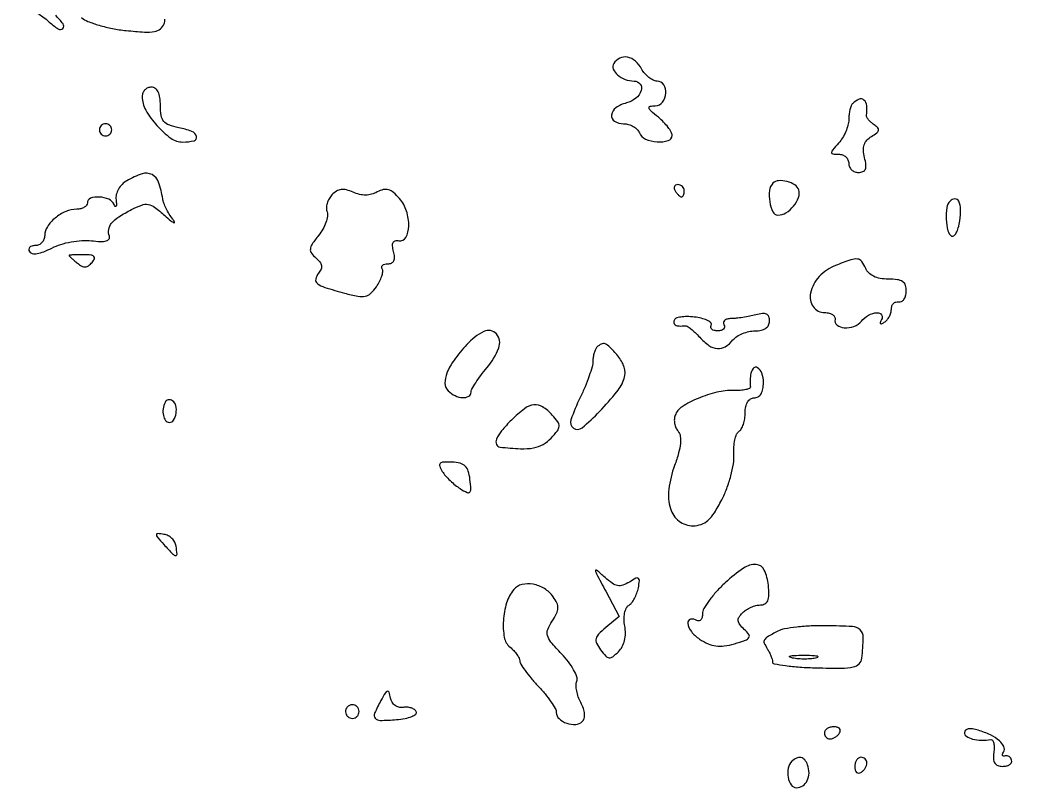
# Model space of a CAD drawing. Extents: x 0 to 5034, y 0 to 2560.
# Drawn here: x 3973 to 4139.4, y 117 to 243 of the extents above; entities that cross this region are included whole.
import ezdxf

# ---------------------------------------------------------------- set-up
doc = ezdxf.new("R2010")
doc.units = 0

msp = doc.modelspace()

# ---------------------------------------------------------------- linework, layer by layer
for points in [[(4411.924438, 347.515492, -0.000831), (4333.80723, 348.200801, -0.000043), (4256.765145, 349.011289, -0.136582), (4254.930349, 349.543046, 0.13817), (4254.241156, 349.740461, 0.000086), (4233.7201, 349.826621, 0.001061), (4210.843183, 349.870192, 0.000647), (4183.823964, 349.829362, -0.000341), (4156.335983, 349.771016, -0.000488), (4131.954539, 349.759695, -0.000262), (4111.314604, 349.781065, -0.00751), (4106, 349.869183, 0.002937), (4101.774224, 349.977913, 0.000588), (4094.240625, 350.118608, 0.000622), (4085.472697, 350.261124, 0.00058), (4076.5, 350.385387, -0.002069), (4067.124318, 350.543154, -0.001715), (4057.14375, 350.786667, -0.001731), (4047.996802, 351.072926, -0.004665), (4041.5, 351.35947, 0.010517), (4032.464362, 351.652091, 0.000459), (4000.8875, 351.981265, 0.000779), (3963.43663, 352.278954, 0.000556)], [(4023.819997, 245.709938, 0.000622), (4058.364662, 245.423675, -0.000798)], [(4098.213369, 245.006548, -0.000597), (4114.071193, 244.752393, -0.01851)], [(3972.929296, 245.38167, -0.11613), (3977.75, 242.700723, 0.039146), (3979.214987, 241.562539, 0.362362), (3979.955372, 241.646583, 0.362576), (3980.005097, 242.38979, 0.039154), (3978.8, 243.8, -0.329378)], [(3983.06807, 243.438397, 0.08922), (3984.095317, 242.797801, 0.023761), (3985.926376, 242.16629, 0.023311), (3988.111952, 241.636102, 0.022136), (3990.37536, 241.300708, 0.01076), (3993.393633, 241.0547, 0.058703), (3995.026735, 241.148648, 0.122814), (3995.993059, 241.579184, 0.136042), (3996.59983, 242.399556, 0.099079), (3996.733481, 243.183347, 0.061707)]]:
    msp.add_lwpolyline(points, format="xyb")
for points in [[(4070.430902, 235.888197, 0.236291), (4070.349295, 234.978864, 0.121282), (4071.026984, 234.021428, 0.091215), (4072.281149, 233.284007, 0.08454), (4073.75, 233.015313, -0.228874), (4074.762066, 232.51105, -0.253305), (4074.937414, 231.440678, -0.14204), (4074.03924, 230.17184, -0.107084), (4072.5, 229.410644, 0.092873), (4070.789164, 228.623698, 0.207378), (4070.060895, 227.423783, 0.300443), (4070.546706, 226.410806, 0.135797), (4072.031385, 226, -0.068006), (4072.850994, 225.888006, -0.06271), (4073.635134, 225.559375, -0.06668), (4074.267132, 225.073641, -0.104363), (4074.638374, 224.5, 0.206266), (4075.620304, 223.493887, 0.078752), (4077.565256, 223.03119, 0.092048), (4079.355305, 223.223828, 0.331393), (4080, 224.089707, 0.131148), (4079.855393, 224.631535, 0.031822), (4079.339063, 225.410689, 0.030469), (4078.611239, 226.257832, 0.026212), (4077.75, 227.056438, -0.008984), (4076.50218, 228.136017, -0.146943), (4076.217424, 228.602773, -0.433369), (4076.38945, 228.876017, -0.043035), (4077.25, 228.966731, 0.224587), (4078.439856, 229.557505, 0.150499), (4078.997733, 230.998633, 0.165009), (4078.626914, 232.412593, 0.251948), (4077.535184, 233, -0.112104), (4076.896259, 233.145075, -0.055403), (4076.186237, 233.5875, -0.050946), (4075.518128, 234.235006, -0.052011), (4075, 235, 0.090415), (4073.975658, 236.288343, 0.132447), (4072.681921, 236.921862, 0.158952), (4071.41469, 236.764856, 0.145689)], [(3993, 230.459507, 0.130671), (3993.58701, 228.251724, 0.052845), (3995.425509, 225.705285, 0.052898), (3997.711264, 223.642473, 0.158425), (3999.688058, 223, 0.059617), (4001.519217, 223.219117, 0.427942), (4001.918258, 223.909813, 0.236513), (4001.146605, 224.739257, 0.039919), (3999, 225.35, -0.03673), (3997.400417, 225.794116, -0.134606), (3996.547521, 226.392579, -0.13593), (3996.123718, 227.338707, -0.037751), (3996, 228.975, 0.033103), (3995.911444, 230.311106, 0.082177), (3995.626033, 231.245833, 0.126755), (3995.150143, 231.796702, 0.152703), (3994.5, 232, 0.101794), (3993.927601, 231.882247, 0.098552), (3993.440625, 231.54748, 0.097272), (3993.114364, 231.047481, 0.09635)], [(4109.666667, 229.333333, 0.102856), (4109.409796, 228.941613, 0.032722), (4109.195833, 228.273651, 0.031092), (4109.049137, 227.478377, 0.03007), (4109, 226.662074, -0.065913), (4108.880807, 225.761836, -0.036088), (4108.513847, 224.709138, -0.035258), (4107.978558, 223.676027, -0.046791), (4107.345012, 222.828741, 0.007828), (4106.338887, 221.68138, 0.177905), (4106.190025, 221.276247, 0.38433), (4106.394959, 221.049016, 0.025779), (4107.345012, 221, -0.08944), (4107.976875, 220.886061, -0.095161), (4108.513847, 220.559375, -0.099842), (4108.873103, 220.072255, -0.109544), (4109, 219.5, 0.106399), (4109.123181, 218.92769, 0.09939), (4109.47247, 218.440625, 0.096052), (4109.994404, 218.114111, 0.092135), (4110.608408, 218, 0.095479), (4111.333863, 218.139806, 0.203781), (4111.730993, 218.534894, 0.12807), (4111.825751, 219.253178, 0.030589), (4111.602638, 220.447081, -0.047122), (4111.422005, 221.628426, -0.093872), (4111.543867, 222.563146, -0.106662), (4111.981431, 223.311049, -0.074242), (4112.74423, 223.928785, 0.027461), (4113.606745, 224.503046, 0.18), (4113.883463, 224.932588, 0.252497), (4113.764632, 225.348116, 0.053774), (4113.16459, 225.843507, -0.033689), (4112.659755, 226.227335, -0.041173), (4112.246546, 226.652548, -0.04597), (4111.972047, 227.056456, -0.160885), (4111.91459, 227.361803, 0.054336), (4111.954267, 228.982659, 0.194062), (4111.495914, 229.890715, 0.286645), (4110.692539, 230.021737, 0.097493)], [(3986, 225, 0.099038), (3986.076342, 224.618362, 0.097945), (3986.29375, 224.29375, 0.097945), (3986.618362, 224.076342, 0.099038), (3987, 224, 0.099038), (3987.381638, 224.076342, 0.097945), (3987.70625, 224.29375, 0.097945), (3987.923658, 224.618362, 0.099038), (3988, 225, 0.099038), (3987.923658, 225.381638, 0.097945), (3987.70625, 225.70625, 0.097945), (3987.381638, 225.923658, 0.099038), (3987, 226, 0.099038), (3986.618362, 225.923658, 0.097945), (3986.29375, 225.70625, 0.097945), (3986.076342, 225.381638, 0.099038)], [(3990.477519, 216.651952, 0.068693), (3989.697126, 216.052615, 0.067001), (3989.100619, 215.259594, 0.070071), (3988.75556, 214.373077, 0.089744), (3988.709885, 213.5, -0.015324), (3988.778607, 212.787054, -0.115096), (3988.723696, 212.454688, -0.567742), (3988.593535, 212.43566, -0.064651), (3988.399033, 212.75, 0.188171), (3987.524557, 213.604463, 0.08648), (3985.94795, 213.972453, 0.103269), (3984.528407, 213.759306, 0.313711), (3984, 213, -0.169034), (3983.866344, 212.615946, -0.092324), (3983.485938, 212.284408, -0.073748), (3982.919421, 212.054507, -0.055083), (3982.25, 211.968197, 0.096751), (3980.453093, 211.583185, 0.071499), (3978.711995, 210.523533, 0.075642), (3977.434212, 209.096629, 0.145852), (3977, 207.639757, -0.093998), (3976.88128, 207.013836, -0.096617), (3976.542039, 206.481679, -0.099038), (3976.035851, 206.125477, -0.104318), (3975.440983, 206, 0.065824), (3974.889139, 205.927034, 0.138333), (3974.520809, 205.707327, 0.191209), (3974.390761, 205.381899, 0.139876), (3974.497734, 205.003667, 0.217173), (3974.961356, 204.69357, 0.080515), (3975.76516, 204.692663, 0.054119), (3976.855361, 204.991673, 0.025362), (3978.188839, 205.597652, -0.044234), (3979.627906, 206.187235, -0.029544), (3981.357885, 206.613078, -0.029582), (3983.121831, 206.831393, -0.045083), (3984.663426, 206.791128, 0.020112), (3986.152187, 206.677764, 0.070832), (3987.104687, 206.778767, 0.170672), (3987.559047, 207.079812, 0.259062), (3987.623858, 207.537826, -0.135357), (3987.515238, 208.650312, -0.130669), (3987.988717, 209.678327, -0.077724), (3989.168264, 210.721628, -0.023285), (3991.253617, 211.92251, -0.030892), (3992.929775, 212.659322, -0.134172), (3994.001469, 212.751329, -0.116534), (3995.051807, 212.290905, -0.020714), (3996.723356, 210.920916, 0.008824), (3997.709884, 210.072372, 0.069279), (3998.222757, 209.754841, 0.700881), (3998.321142, 209.85749, 0.049535), (3998.01357, 210.350882, -0.027034), (3997.451782, 211.167883, -0.022456), (3996.942835, 212.091997, -0.023038), (3996.553155, 212.982623, -0.055217), (3996.370853, 213.678973, 0.046907), (3995.706192, 216.401223, 0.195008), (3994.615579, 217.648716, 0.199579), (3992.98283, 217.768498, 0.049289)], [(4096.568177, 216.234843, 0.170494), (4095.995458, 215.0421, 0.065924), (4096.035892, 213.182553, 0.071023), (4096.536842, 211.53519, 0.291288), (4097.377555, 211, 0.141991), (4098.688337, 211.379898, 0.079137), (4099.945654, 212.487414, 0.081577), (4100.763453, 213.889852, 0.173427), (4100.790332, 215.129005, 0.172091), (4100.144575, 215.956613, 0.077958), (4098.867599, 216.5143, 0.078714), (4097.495097, 216.650699, 0.183868)], [(4024.152408, 214.31807, 0.06244), (4023.684478, 213.671744, 0.056459), (4023.371296, 212.907952, 0.059964), (4023.251234, 212.147275, 0.101135), (4023.356808, 211.512558, -0.133763), (4023.427601, 210.810239, -0.046003), (4023.165269, 209.813809, -0.041774), (4022.657677, 208.715362, -0.037555), (4021.958484, 207.67435, 0.017944), (4020.915033, 206.24513, 0.12019), (4020.611144, 205.426666, 0.191359), (4020.791831, 204.752504, 0.059586), (4021.526691, 203.977848, -0.050136), (4022.167961, 203.326868, -0.127194), (4022.439383, 202.726617, -0.144647), (4022.368953, 202.120421, -0.072567), (4021.963773, 201.456349, 0.121085), (4021.494713, 200.489588, 0.29026), (4021.759493, 199.773717, 0.087931), (4022.990678, 199.138802, 0.008386), (4026.249795, 198.187703, 0.018379), (4028.411146, 197.680688, 0.098742), (4029.613967, 197.684517, 0.139858), (4030.512268, 198.149835, 0.051026), (4031.458093, 199.243631, 0.033138), (4031.978335, 200.102232, 0.041682), (4032.336199, 200.960137, 0.046922), (4032.500186, 201.700058, 0.171117), (4032.39928, 202.162968, -0.163213), (4032.325019, 202.480129, -0.190753), (4032.464388, 202.754122, -0.123914), (4032.823201, 202.939421, -0.057595), (4033.347363, 203, 0.11107), (4033.94966, 203.135466, 0.176955), (4034.316109, 203.507343, 0.126006), (4034.42896, 204.137985, 0.045572), (4034.278612, 205.04259, -0.037474), (4034.112771, 205.9495, -0.139686), (4034.210877, 206.51551, -0.227372), (4034.550979, 206.787432, -0.109578), (4035.122231, 206.79259, 0.33071), (4036.281788, 207.323711, 0.121282), (4036.77564, 209.171829, 0.082998), (4036.410539, 211.656737, 0.10108), (4035.25859, 213.701844, 0.034409), (4034.257961, 214.706799, 0.10729), (4033.426932, 215.166205, 0.133802), (4032.591266, 215.187281, 0.067451), (4031.602945, 214.797673, -0.061076), (4030.675024, 214.418193, -0.064177), (4029.698514, 214.282547, -0.061238), (4028.680621, 214.397521, -0.048219), (4027.630565, 214.758557, 0.043717), (4026.544324, 215.142981, 0.094969), (4025.66476, 215.198818, 0.107252), (4024.895756, 214.927086, 0.06662)], [(4080.5, 215, 0.029505), (4080.768994, 214.617226, 0.035638), (4081.066025, 214.29375, 0.038439), (4081.34829, 214.065539, 0.151918), (4081.559017, 214, 0.210953), (4081.727648, 214.07446, 0.081139), (4081.870461, 214.29375, 0.061769), (4081.967655, 214.617151, 0.042167), (4082, 215, 0.105053), (4081.918938, 215.381556, 0.099167), (4081.688914, 215.70625, 0.09642), (4081.345238, 215.923877, 0.093332), (4080.940983, 216, 0.108972), (4080.586039, 215.921712, 0.182303), (4080.3746, 215.70625, 0.161196), (4080.343488, 215.3821, 0.082592)], [(4125.63948, 213.306147, 0.164425), (4125.110154, 212.236327, 0.044234), (4125.023504, 210.317127, 0.043552), (4125.269492, 208.440542, 0.202667), (4125.887998, 207.569221, 0.324819), (4126.261037, 207.597087, 0.094192), (4126.645945, 208.072808, 0.056898), (4126.986974, 208.929704, 0.02985), (4127.221267, 210.054232, 0.036575), (4127.36265, 211.997913, 0.113538), (4127.069188, 213.270652, 0.294181), (4126.442572, 213.65127, 0.19207)], [(3981, 204.372445, 0.20588), (3981.034313, 204.292645, 0.003283), (3981.401651, 203.949018, 0.00803), (3981.843248, 203.554274, 0.005163), (3982.367321, 203.110114, 0.049672), (3983.080105, 202.629283, 0.137601), (3983.664931, 202.498065, 0.147381), (3984.207237, 202.693215, 0.06007), (3984.782284, 203.237669, 0.068239), (3985.161382, 203.847124, 0.321843), (3985.083207, 204.227775, 0.165884), (3984.584465, 204.44854, 0.02199), (3983.414963, 204.5, 0.004951), (3982.488968, 204.490831, 0.008242), (3981.709395, 204.462531, 0.002707), (3981.048402, 204.424028, 0.395706)], [(4106.836405, 202.730964, 0.111441), (4104.154304, 200.897995, 0.132349), (4102.725312, 198.193941, 0.214288), (4103.171793, 195.982329, 0.24191), (4105.083333, 195, -0.057471), (4105.798319, 194.917545, -0.090466), (4106.363542, 194.671833, -0.123402), (4106.692506, 194.307716, -0.17921), (4106.75, 193.882837, 0.289986), (4107.081037, 192.959757, 0.149998), (4108.271992, 192.505763, 0.105347), (4109.864617, 192.735886, 0.131921), (4111.078757, 193.594896, -0.094514), (4112.254238, 194.564282, -0.106887), (4113.654328, 194.979302, -0.268577), (4114.38778, 194.6254, -0.295703), (4114.404508, 193.845492, 0.029004), (4114.156574, 193.386848, 0.315645), (4114.190983, 193.190983, 0.315645), (4114.386848, 193.156574, 0.029004), (4114.845492, 193.404508, 0.078175), (4115.287269, 193.783928, 0.05336), (4115.660863, 194.331725, 0.052739), (4115.914511, 194.954911, 0.070406), (4116, 195.559017, -0.085428), (4116.091429, 196.090231, -0.113021), (4116.353835, 196.503274, -0.125636), (4116.745684, 196.732746, -0.121709), (4117.204545, 196.75, 0.171238), (4117.666504, 196.812532, 0.119327), (4118.068608, 197.159036, 0.090288), (4118.347929, 197.749413, 0.059829), (4118.454545, 198.493526, 0.080827), (4118.318515, 199.469357, 0.170606), (4117.869288, 200.075535, 0.118673), (4117.005539, 200.399499, 0.030117), (4115.5, 200.493526, -0.04297), (4114.181112, 200.609948, -0.066959), (4113.095454, 200.954903, -0.080484), (4112.286698, 201.510567, -0.105123), (4111.782224, 202.25, 0.061491), (4111.146156, 203.381664, 0.212873), (4110.432386, 203.786961, 0.10803), (4109.326524, 203.655543, 0.011008)], [(4080.396955, 193.833269, 0.165323), (4080.284057, 193.342016, 0.24197), (4080.521257, 192.977274, 0.121942), (4081.153263, 192.797798, 0.039559), (4082.130931, 192.841889, -0.175676), (4082.475761, 192.763453, -0.023112), (4083.097655, 192.321652, -0.02455), (4083.81042, 191.705302, -0.018292), (4084.535919, 190.96031, 0.05288), (4086.059409, 189.598088, 0.135792), (4087.433797, 189.090194, 0.159874), (4088.727558, 189.397244, 0.082181), (4090, 190.5, -0.077115), (4090.649764, 191.074671, -0.044437), (4091.57761, 191.559375, -0.043151), (4092.620767, 191.889322, -0.055078), (4093.622445, 192, 0.051031), (4094.635222, 192.103636, 0.098618), (4095.382329, 192.419989, 0.126161), (4095.836111, 192.934613, 0.118464), (4096, 193.616631, 0.089952), (4095.869475, 194.336283, 0.199763), (4095.4953, 194.73538, 0.136451), (4094.826446, 194.837873, 0.035681), (4093.75, 194.630286, -0.016236), (4092.756411, 194.398306, -0.011534), (4091.629539, 194.200423, -0.011661), (4090.54409, 194.061337, -0.024148), (4089.690983, 194.013655, 0.055717), (4089.042246, 193.936176, 0.119299), (4088.594912, 193.710261, 0.187869), (4088.416894, 193.3799, 0.170735), (4088.5, 193, -0.146489), (4088.602013, 192.620597, -0.191582), (4088.461189, 192.29375, -0.134005), (4088.074636, 192.072951, -0.063222), (4087.5, 192, -0.054984), (4086.919324, 192.064049, -0.118895), (4086.518477, 192.260849, -0.189401), (4086.358299, 192.551727, -0.172317), (4086.430779, 192.887998, 0.324819), (4086.402913, 193.261037, 0.094192), (4085.927192, 193.645945, 0.056898), (4085.070296, 193.986974, 0.02985), (4083.945768, 194.221267, 0.027366), (4082.746427, 194.330722, 0.036314), (4081.651851, 194.290967, 0.039527), (4080.789827, 194.127048, 0.189805)], [(4046.299277, 189.75, 0.02608), (4044.210395, 187.201528, 0.063184), (4043.028096, 185.079232, 0.100564), (4042.71877, 183.394766, 0.19402), (4043.246804, 182.153196, 0.085611), (4044.365795, 181.363438, 0.095944), (4045.641179, 181.034401, 0.143844), (4046.608393, 181.255309, 0.271523), (4047, 181.923275, -0.12902), (4047.137694, 182.448009, -0.015422), (4047.764138, 183.483464, -0.01756), (4048.605156, 184.686671, -0.013588), (4049.601321, 185.938044, 0.08059), (4051.542991, 189.187008, 0.279905), (4051.150738, 191.499816, 0.344465), (4049.11882, 191.897934, 0.090759)], [(4067.666667, 189.333333, 0.090559), (4067.41042, 188.962587, 0.035873), (4067.195833, 188.379133, 0.03403), (4067.049185, 187.700041, 0.036178), (4067, 187.021163, -0.06977), (4066.873868, 186.12165, -0.01442), (4066.388739, 184.593861, -0.014896), (4065.715698, 182.838309, -0.013548), (4064.919112, 181.068717, 0.027469), (4063.390437, 177.403606, 0.333384), (4063.818558, 176.035933, 0.342511), (4065.22892, 176.086924, 0.028033), (4068.103703, 178.776713, 0.020065), (4070.956123, 182.01287, 0.092403), (4072.144837, 184.198923, 0.159309), (4072.140809, 186.033094, 0.099398), (4071.070241, 187.919011, 0.01355), (4069.766716, 189.342181, 0.102436), (4069.01753, 189.85252, 0.211447), (4068.384864, 189.838014, 0.086645)], [(4092.881579, 184.75, 0.011063), (4092.843277, 184.22138, 0.00964), (4092.826119, 183.66671, 0.009739), (4092.830052, 183.164392, 0.028086), (4092.859071, 182.817523, -0.337689), (4092.713851, 182.558941, -0.047845), (4092.094801, 182.35918, -0.038578), (4091.201605, 182.233849, -0.022683), (4090.122612, 182.215577, 0.065704), (4087.356667, 181.930249, 0.041751), (4084.276081, 180.918029, 0.04119), (4081.645589, 179.537666, 0.161072), (4080.498786, 178.13624, 0.081716), (4080.37037, 177.513431, 0.056205), (4080.422347, 176.793021, 0.055357), (4080.636132, 176.089266, 0.071925), (4080.987447, 175.515126, -0.136828), (4081.35263, 174.699041, -0.062954), (4081.379693, 173.525121, -0.043793), (4081.077522, 171.955812, -0.017978), (4080.407946, 169.891874, 0.055422), (4079.460411, 166.001836, 0.107158), (4079.732016, 162.825624, 0.155451), (4081.151464, 160.782721, 0.165261), (4083.454925, 160, 0.085933), (4084.78674, 160.230596, 0.098525), (4085.893351, 160.892889, 0.068046), (4086.944032, 162.142353, 0.021866), (4088.149624, 164.25, 0.029405), (4088.973727, 166.110034, 0.023978), (4089.638868, 168.184147, 0.024614), (4090.066098, 170.157958, 0.056477), (4090.14369, 171.674755, -0.031014), (4090.144049, 172.936608, -0.038086), (4090.306583, 174.10324, -0.04178), (4090.590913, 175.02871, -0.16026), (4090.973742, 175.483772, 0.128438), (4091.368215, 175.897363, 0.046075), (4091.698537, 176.648758, 0.04198), (4091.924188, 177.578153, 0.038588), (4092, 178.559017, -0.049343), (4092.099992, 179.569783, -0.088683), (4092.403627, 180.343169, -0.117066), (4092.884257, 180.82506, -0.1393), (4093.5, 181, 0.140575), (4094.11998, 181.177821, 0.118484), (4094.6, 181.666667, 0.088208), (4094.90137, 182.456621, 0.04716), (4095, 183.5, 0.079569), (4094.752723, 185.044003, 0.181997), (4094.024815, 185.948458, 0.37945), (4093.296061, 185.806601, 0.140604)], [(3996.754232, 180.266312, 0.084697), (3996.436116, 179.221291, 0.082939), (3996.479003, 178.121909, 0.104464), (3996.84371, 177.288862, 0.234312), (3997.437328, 176.972506, 0.26629), (3998.162879, 177.360605, 0.1021), (3998.575922, 178.472687, 0.093314), (3998.533019, 179.735512, 0.201974), (3997.980032, 180.512341, 0.086456), (3997.629461, 180.652808, 0.102024), (3997.272696, 180.654687, 0.11056), (3996.965717, 180.518222, 0.11748)], [(4053.636364, 177.363636, 0.022343), (4052.002068, 175.576369, 0.073805), (4051.17195, 174.218447, 0.197074), (4051.161566, 173.366893, 0.278355), (4051.75, 172.918758, 0.01528), (4055.120157, 172.657575, 0.05511), (4057.266857, 172.793688, 0.084374), (4058.817757, 173.345405, 0.077817), (4060.148854, 174.39015, 0.022222), (4061.188301, 175.610326, 0.154084), (4061.458158, 176.337423, 0.169591), (4061.24799, 177.051174, 0.028311), (4060.33707, 178.180036, 0.065467), (4058.745771, 179.532615, 0.175514), (4057.318272, 179.86121, 0.13424), (4055.753846, 179.221573, 0.032609)], [(4042.278675, 168.925378, 0.040171), (4042.806272, 168.214606, 0.021427), (4043.562286, 167.421871, 0.021194), (4044.40873, 166.673661, 0.030821), (4045.219625, 166.094915, 0.022725), (4046.345382, 165.461062, 0.316636), (4046.781679, 165.525189, 0.222915), (4046.969547, 166.005412, 0.012965), (4046.821552, 167.615126, 0.044323), (4046.534976, 168.985182, 0.128133), (4046.032606, 169.805189, 0.132802), (4045.20633, 170.258946, 0.049175), (4043.880602, 170.445589, 0.018607), (4042.478753, 170.451739, 0.183625), (4041.944129, 170.228203, 0.305742), (4041.84577, 169.784464, 0.045769)], [(3996.568603, 156.924195, 0.00571), (3998.017329, 155.359658, 0.172957), (3998.487066, 155.121126, 0.473108), (3998.721463, 155.342336, 0.019066), (3998.578388, 156.666871, 0.09263), (3998.353247, 157.32318, 0.072374), (3997.890588, 157.919688, 0.071263), (3997.268867, 158.367609, 0.084275), (3996.580487, 158.591066, 0.016801), (3995.519364, 158.710551, 0.435285), (3995.328564, 158.535433, 0.18237), (3995.46245, 158.172761, 0.005286)], [(4088.727613, 150.64462, 0.022445), (4087.300614, 149.214619, 0.026812), (4086.094986, 147.741447, 0.027152), (4085.230413, 146.415914, 0.131669), (4085, 145.556113, -0.055822), (4084.932784, 144.955936, -0.120529), (4084.726548, 144.542749, -0.189913), (4084.421684, 144.379126, -0.16929), (4084.069098, 144.457295, 0.189984), (4083.013521, 144.647285, 0.397574), (4082.571375, 144.023422, 0.132695), (4083.168449, 142.627271, 0.080873), (4084.49961, 141.408299, 0.040835), (4085.9105, 140.640426, 0.070906), (4087.191638, 140.278654, 0.068224), (4088.556851, 140.282196, 0.035131), (4090.232014, 140.637609, 0.012411), (4092.059166, 141.211073, 0.16141), (4092.619109, 141.635862, 0.321592), (4092.608541, 142.149864, 0.044175), (4091.85066, 142.994791, -0.035515), (4091.103092, 143.79977, -0.145521), (4090.853425, 144.409883, -0.169945), (4090.99635, 145.000928, -0.052915), (4091.578692, 145.721549, -0.05441), (4092.188068, 146.210996, -0.038628), (4092.961817, 146.624455, -0.039127), (4093.772666, 146.907022, -0.064366), (4094.49193, 147, 0.122983), (4095.247973, 147.188816, 0.17533), (4095.707358, 147.697834, 0.097517), (4095.891846, 148.643645, 0.02365), (4095.813358, 150.241811, 0.083711), (4095.142985, 152.727805, 0.277722), (4093.800326, 153.643567, 0.167837), (4091.749396, 153.063154, 0.033313)], [(4069.100512, 149.253765), (4071.325936, 145.084512), (4069.117151, 143.292256, 0.0253), (4067.932431, 142.227204, 0.141066), (4067.521334, 141.488222, 0.173571), (4067.610229, 140.727518, 0.0431), (4068.271857, 139.639103, 0.025464), (4069.108793, 138.611007, 0.185066), (4069.666059, 138.327492, 0.195965), (4070.251537, 138.497362, 0.029004), (4071.189794, 139.332651, 0.074302), (4071.801433, 140.159195, 0.061514), (4072.193611, 141.18286, 0.057588), (4072.342163, 142.337602, 0.050487), (4072.235209, 143.549916, -0.043225), (4072.124314, 144.628157, -0.05166), (4072.213155, 145.645151, -0.059662), (4072.47481, 146.46326, -0.148194), (4072.886515, 146.929863, 0.089648), (4073.361205, 147.35672, 0.039265), (4073.827369, 148.066538, 0.037216), (4074.216246, 148.918485, 0.040913), (4074.460014, 149.792367, 0.018099), (4074.648084, 151.003462, 0.283275), (4074.479228, 151.36758, 0.275003), (4074.07283, 151.387, 0.017317), (4072.992527, 150.76326, -0.055793), (4071.934179, 150.25622, -0.130462), (4071.065628, 150.190217, -0.107406), (4070.171499, 150.565726, -0.031002), (4068.993484, 151.505897, 0.006709), (4067.612044, 152.722767, 0.657676), (4067.436214, 152.636793, 0.109706), (4067.572684, 152.135958, 0.001433)], [(4054.016095, 149.519393, 0.098251), (4052.834946, 147.341038, 0.059075), (4052.298065, 144.439521, 0.061315), (4052.455831, 141.699934, 0.176312), (4053.402199, 140.081167, -0.031487), (4054.013678, 139.504998, -0.034092), (4054.530646, 138.870927, -0.036342), (4054.89256, 138.271523, -0.118183), (4055, 137.823322, 0.14258), (4055.154093, 137.293935, 0.015318), (4055.879891, 136.226489, 0.017852), (4056.848208, 134.987722, 0.013469), (4057.995373, 133.695766, -0.016384), (4059.14265, 132.388414, -0.020642), (4060.112214, 131.102997, -0.019238), (4060.824967, 129.982354, -0.131746), (4060.995373, 129.356989, 0.210399), (4061.447087, 128.342195, 0.10024), (4062.699598, 127.595756, 0.097009), (4064.179407, 127.380855, 0.186156), (4065.259858, 127.859858, 0.136953), (4065.559476, 128.391523, 0.079999), (4065.619306, 129.125687, 0.063355), (4065.436193, 130.006888, 0.040015), (4065.015637, 130.970781, -0.039316), (4064.606048, 131.905979, -0.037597), (4064.340564, 132.90776, -0.039986), (4064.244548, 133.82795, -0.097922), (4064.359996, 134.495751, 0.181201), (4064.365679, 135.215515, 0.039205), (4063.839185, 136.36659, 0.03612), (4062.979494, 137.680006, 0.027745), (4061.865232, 138.983606, -0.014051), (4060.11912, 140.916681, -0.106885), (4059.541248, 141.990842, -0.168195), (4059.59349, 142.981819, -0.048563), (4060.315902, 144.359375, 0.031332), (4061.016312, 145.590085, 0.102365), (4061.247585, 146.493062, 0.11945), (4061.085134, 147.332954, 0.050678), (4060.501467, 148.328881, 0.095751), (4059.038721, 149.68749, 0.094287), (4057.167268, 150.412423, 0.106591), (4055.349162, 150.356351, 0.160062)], [(4097.351151, 142.69888, 0.008073), (4095.632653, 141.740201, 0.127852), (4095.160568, 141.273814, 0.243561), (4095.129957, 140.758448, 0.036674), (4095.634552, 139.816531, -0.024235), (4095.955216, 139.252118, -0.022474), (4096.228643, 138.645163, -0.0231), (4096.422434, 138.083294, -0.066929), (4096.484687, 137.67764, 0.356318), (4096.767269, 137.344319, 0.011561), (4098.625416, 137.044666, 0.01744), (4100.969813, 136.804967, 0.01063), (4103.750771, 136.67764, 0.006988), (4107.819245, 136.634846, 0.051408), (4109.749684, 136.840603, 0.137574), (4110.729037, 137.353385, 0.182101), (4111.167438, 138.25, 0.017038), (4111.377918, 141.728069, 0.216763), (4110.879941, 142.904091, 0.17338), (4109.60651, 143.442457, 0.010241), (4105.351151, 143.596359, 0.015086), (4102.861355, 143.560255, 0.016764), (4100.46475, 143.372472, 0.0163), (4098.442582, 143.0786, 0.079114)], [(4103.761659, 138.31292, -0.041951), (4102.934218, 138.169017, -0.020826), (4101.869594, 138.119272, -0.020511), (4100.754739, 138.159391, -0.028254), (4099.761659, 138.292739, -0.082665), (4099.319562, 138.45659, -0.67161), (4099.339362, 138.605813, -0.053901), (4100.071102, 138.715166, -0.008901), (4101.5, 138.747817, -0.009782), (4102.938425, 138.726931, -0.038992), (4103.814362, 138.62839, -0.417468), (4103.916221, 138.476221, -0.285845)], [(4032.206255, 131.315741, 0.020785), (4031.163439, 129.226749, 0.283359), (4031.269635, 128.419508, 0.231858), (4032.076161, 128.04758, 0.01475), (4034.75, 128.189635, 0.025811), (4036.152767, 128.379004, 0.048316), (4037.251563, 128.697767, 0.074726), (4037.914215, 129.084322, 0.354814), (4038, 129.483614, 0.128059), (4037.685172, 129.838955, 0.06965), (4037.157115, 130.09532, 0.062071), (4036.507519, 130.219517, 0.058253), (4035.83273, 130.184771, -0.101949), (4035.153915, 130.208796, -0.100275), (4034.535402, 130.498814, -0.096182), (4034.059395, 131.019413, -0.08586), (4033.788985, 131.701157, 0.021691), (4033.535059, 132.696917, 0.398427), (4033.27606, 132.845016, 0.200908), (4032.945008, 132.600892, 0.008572)], [(4026.552786, 130.08541, 0.099038), (4026.401684, 129.679226, 0.097945), (4026.417584, 129.244476, 0.097945), (4026.597789, 128.848514, 0.099038), (4026.91459, 128.552786, 0.099038), (4027.320774, 128.401684, 0.097945), (4027.755524, 128.417584, 0.097945), (4028.151486, 128.597789, 0.099038), (4028.447214, 128.91459, 0.099038), (4028.598316, 129.320774, 0.097945), (4028.582416, 129.755524, 0.097945), (4028.402211, 130.151486, 0.099038), (4028.08541, 130.447214, 0.099038), (4027.679226, 130.598316, 0.097945), (4027.244476, 130.582416, 0.097945), (4026.848514, 130.402211, 0.099038)], [(4105, 126, 0.092995), (4105.071618, 125.618268, 0.096318), (4105.276414, 125.29375, 0.099231), (4105.581949, 125.076556, 0.105429), (4105.940983, 125, 0.089642), (4106.346558, 125.073302, 0.053229), (4106.7871, 125.29375, 0.051032), (4107.193797, 125.617485, 0.06081), (4107.5, 126, 0.139169), (4107.607943, 126.379648, 0.191142), (4107.478525, 126.70625, 0.138808), (4107.110654, 126.926733, 0.066118), (4106.559017, 127, 0.062283), (4105.962904, 126.925455, 0.080552), (4105.457961, 126.70625, 0.097988), (4105.120018, 126.381379, 0.153634)], [(4128, 126.067388, 0.252353), (4128.339044, 125.438402, 0.07985), (4129.344734, 124.986069, 0.06128), (4130.760514, 124.785259, 0.047291), (4132.31662, 124.903786, -0.292581), (4132.603564, 124.782894, -0.093076), (4132.800351, 124.338859, -0.059649), (4132.87923, 123.639999, -0.033099), (4132.81662, 122.783153, 0.045922), (4132.767133, 121.738463, 0.130315), (4132.98338, 121.048238, 0.165146), (4133.472332, 120.652294, 0.086989), (4134.25, 120.510946, 0.056288), (4134.901379, 120.580386, 0.091321), (4135.4125, 120.796965, 0.127298), (4135.704957, 121.120735, 0.183617), (4135.75, 121.5, 0.083873), (4135.592074, 121.86105, 0.099659), (4135.331291, 122.125534, 0.109397), (4135.009266, 122.25261, 0.120498), (4134.67567, 122.225223, -0.099913), (4134.405869, 122.191983, -0.283543), (4134.258962, 122.298907, -0.186143), (4134.254117, 122.529851, -0.051666), (4134.41466, 122.861917, 0.251874), (4134.467674, 123.743092, 0.107139), (4133.732592, 124.71638, 0.067707), (4132.271434, 125.66383, 0.035662), (4130.25, 126.444999, 0.035379), (4129.327613, 126.657803, 0.080748), (4128.61543, 126.654148, 0.138306), (4128.171852, 126.444698, 0.217009)], [(4099.666667, 121.333333, 0.147813), (4099.064682, 120.209867, 0.092708), (4099.044388, 118.707742, 0.106943), (4099.549753, 117.458658, 0.248234), (4100.416667, 117, 0.150207), (4101.447771, 117.316909, 0.130898), (4102.189808, 118.173071, 0.111953), (4102.479559, 119.406023, 0.090303), (4102.245704, 120.75, 0.085213), (4101.780181, 121.558526, 0.165468), (4101.152318, 121.943821, 0.166818), (4100.42359, 121.864699, 0.086881)], [(4110, 120.440983, 0.066118), (4110.073267, 119.889346, 0.138808), (4110.29375, 119.521475, 0.191142), (4110.620352, 119.392057, 0.139169), (4111, 119.5, 0.06081), (4111.382515, 119.806203, 0.051032), (4111.70625, 120.2129, 0.053229), (4111.926698, 120.653442, 0.089642), (4112, 121.059017, 0.105429), (4111.923444, 121.418051, 0.099231), (4111.70625, 121.723586, 0.096318), (4111.381732, 121.928382, 0.092995), (4111, 122, 0.153634), (4110.618621, 121.879982, 0.097988), (4110.29375, 121.542039, 0.080552), (4110.074545, 121.037096, 0.062283)]]:
    msp.add_lwpolyline(points, format="xyb", close=True)

doc.saveas('drawing.dxf')
